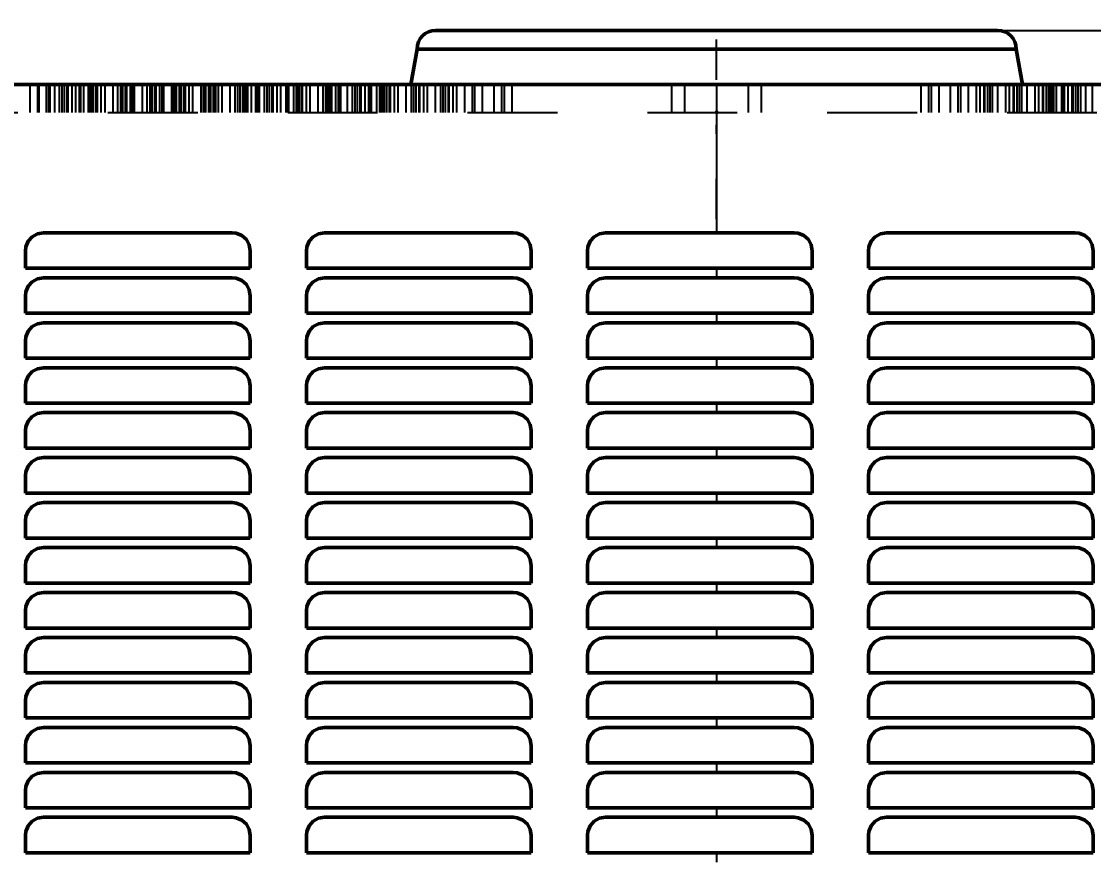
# Model space of a CAD drawing. Header units: inches. Extents: x -0.3 to 42.3, y 0 to 36.6.
# Drawn here: x 9.77 to 21.69, y 27.3 to 36.6 of the extents above; entities that cross this region are included whole.
import ezdxf

# ---------------------------------------------------------------- set-up
doc = ezdxf.new("R2010")
doc.units = ezdxf.units.IN
doc.header["$MEASUREMENT"] = 0
doc.linetypes.add('Center', pattern=[1.5, 0.45, -0.5, 0.05, -0.5])
doc.linetypes.add('Dashed', pattern=[2, 1, -1])
for name, color, linetype, lineweight in [('2d ConnectionPoints', 7, 'Continuous', 50), ('AM_0', 7, 'Continuous', 50), ('AM_4', 3, 'Continuous', 25), ('AM_5', 3, 'Continuous', 25), ('AM_7', 7, 'Center', 25), ('AM_9', 6, 'Dashed', 25)]:
    doc.layers.add(name, color=color, linetype=linetype, lineweight=lineweight)
doc.dimstyles.get("Standard").update_dxf_attribs({"dimtxt": 0.18, "dimasz": 0.18, "dimexe": 0.18, "dimexo": 0.0625, "dimgap": 0.09, "dimtad": 0, "dimtih": 1, "dimtoh": 1, "dimdec": 4, "dimzin": 0, "dimdsep": 46, "dimtxsty": 'Standard', "dimcen": 0.09, "dimadec": 0, "dimazin": 0, "dimtfac": 1, "dimtdec": 4, "dimtofl": 0, "dimtmove": 0, "dimatfit": 3, "dimfxl": 1, "dimtolj": 1, "dimtzin": 0, "dimarcsym": 0})

# ---------------------------------------------------------------- blocks, each defined once
blk = doc.blocks.new('*D1')
at = {"layer": 'AM_5', "color": 0, "lineweight": -2}
for p, q in [((14.375, 36.5), (39.27, 36.5)), ((39.27, 34.5), (39.27, 24.203)), ((39.27, 2), (39.27, 12.297)), ((3.39, 0), (39.27, 0))]:
    blk.add_line(p, q, dxfattribs=at)
at = {"layer": 'AM_5', "color": 0}
for points in [[(39.603, 34.5), (38.937, 34.5), (39.27, 36.5)], [(38.937, 2), (39.603, 2), (39.27, 0)]]:
    blk.add_solid(points, dxfattribs=at)
at = {"layer": 'Defpoints', "color": 0}
for p in [(14.375, 36.5), (3.39, 0), (39.27, 0)]:
    blk.add_point(p, dxfattribs=at)
at = {"layer": 'AM_5', "color": 0, "insert": (39.27, 18.25), "char_height": 2, "attachment_point": 5, "rotation": 90}
blk.add_mtext('\\A1;36.5 in', dxfattribs=at)

msp = doc.modelspace()

# ---------------------------------------------------------------- linework, layer by layer
at = {"layer": '2d ConnectionPoints'}
msp.add_point((17.5, 35.588), dxfattribs=at)
msp.add_point((17.5, 35.588), dxfattribs=at)
at = {"layer": 'AM_0'}
for p, q in [((14.375, 36.5), (20.625, 36.5)), ((14.168, 36.293), (14.09843, 35.9)), ((14.168, 36.293), (20.832, 36.293)), ((20.90157, 35.9), (20.832, 36.293)), ((-0.27, 35.9), (35.27, 35.9)), ((12.114, 34.25), (10.014, 34.25)), ((15.239, 34.25), (13.139, 34.25)), ((18.364, 34.25), (16.264, 34.25)), ((21.489, 34.25), (19.389, 34.25)), ((9.814, 34.05), (9.814, 33.855)), ((12.314, 33.855), (12.314, 34.05)), ((12.939, 34.05), (12.939, 33.855)), ((15.439, 33.855), (15.439, 34.05)), ((16.064, 34.05), (16.064, 33.855)), ((18.564, 33.855), (18.564, 34.05)), ((19.189, 34.05), (19.189, 33.855)), ((21.689, 33.855), (21.689, 34.05)), ((9.814, 33.855), (12.314, 33.855)), ((12.114, 33.75), (10.014, 33.75)), ((12.939, 33.855), (15.439, 33.855)), ((15.239, 33.75), (13.139, 33.75)), ((16.064, 33.855), (18.564, 33.855)), ((18.364, 33.75), (16.264, 33.75)), ((19.189, 33.855), (21.689, 33.855)), ((21.489, 33.75), (19.389, 33.75)), ((9.814, 33.55), (9.814, 33.355)), ((12.314, 33.355), (12.314, 33.55)), ((12.939, 33.55), (12.939, 33.355)), ((15.439, 33.355), (15.439, 33.55)), ((16.064, 33.55), (16.064, 33.355)), ((18.564, 33.355), (18.564, 33.55)), ((19.189, 33.55), (19.189, 33.355)), ((21.689, 33.355), (21.689, 33.55)), ((9.814, 33.355), (12.314, 33.355)), ((12.939, 33.355), (15.439, 33.355)), ((16.064, 33.355), (18.564, 33.355)), ((19.189, 33.355), (21.689, 33.355)), ((12.114, 33.25), (10.014, 33.25)), ((15.239, 33.25), (13.139, 33.25)), ((18.364, 33.25), (16.264, 33.25)), ((21.489, 33.25), (19.389, 33.25)), ((9.814, 33.05), (9.814, 32.855)), ((12.314, 32.855), (12.314, 33.05)), ((12.939, 33.05), (12.939, 32.855)), ((15.439, 32.855), (15.439, 33.05)), ((16.064, 33.05), (16.064, 32.855)), ((18.564, 32.855), (18.564, 33.05)), ((19.189, 33.05), (19.189, 32.855)), ((21.689, 32.855), (21.689, 33.05)), ((9.814, 32.855), (12.314, 32.855)), ((12.939, 32.855), (15.439, 32.855)), ((16.064, 32.855), (18.564, 32.855)), ((19.189, 32.855), (21.689, 32.855)), ((12.114, 32.75), (10.014, 32.75)), ((15.239, 32.75), (13.139, 32.75)), ((18.364, 32.75), (16.264, 32.75)), ((21.489, 32.75), (19.389, 32.75)), ((9.814, 32.55), (9.814, 32.355)), ((12.314, 32.355), (12.314, 32.55)), ((12.939, 32.55), (12.939, 32.355)), ((15.439, 32.355), (15.439, 32.55)), ((16.064, 32.55), (16.064, 32.355)), ((18.564, 32.355), (18.564, 32.55)), ((19.189, 32.55), (19.189, 32.355)), ((21.689, 32.355), (21.689, 32.55)), ((9.814, 32.355), (12.314, 32.355)), ((12.939, 32.355), (15.439, 32.355)), ((16.064, 32.355), (18.564, 32.355)), ((19.189, 32.355), (21.689, 32.355)), ((12.114, 32.25), (10.014, 32.25)), ((15.239, 32.25), (13.139, 32.25)), ((18.364, 32.25), (16.264, 32.25)), ((21.489, 32.25), (19.389, 32.25)), ((9.814, 32.05), (9.814, 31.855)), ((12.314, 31.855), (12.314, 32.05)), ((12.939, 32.05), (12.939, 31.855)), ((15.439, 31.855), (15.439, 32.05)), ((16.064, 32.05), (16.064, 31.855)), ((18.564, 31.855), (18.564, 32.05)), ((19.189, 32.05), (19.189, 31.855)), ((21.689, 31.855), (21.689, 32.05)), ((9.814, 31.855), (12.314, 31.855)), ((12.939, 31.855), (15.439, 31.855)), ((16.064, 31.855), (18.564, 31.855)), ((19.189, 31.855), (21.689, 31.855)), ((12.114, 31.75), (10.014, 31.75)), ((15.239, 31.75), (13.139, 31.75)), ((18.364, 31.75), (16.264, 31.75)), ((21.489, 31.75), (19.389, 31.75)), ((9.814, 31.55), (9.814, 31.355)), ((12.314, 31.355), (12.314, 31.55)), ((12.939, 31.55), (12.939, 31.355)), ((15.439, 31.355), (15.439, 31.55)), ((16.064, 31.55), (16.064, 31.355)), ((18.564, 31.355), (18.564, 31.55)), ((19.189, 31.55), (19.189, 31.355)), ((21.689, 31.355), (21.689, 31.55)), ((9.814, 31.355), (12.314, 31.355)), ((12.114, 31.25), (10.014, 31.25)), ((12.939, 31.355), (15.439, 31.355)), ((15.239, 31.25), (13.139, 31.25)), ((16.064, 31.355), (18.564, 31.355)), ((18.364, 31.25), (16.264, 31.25)), ((19.189, 31.355), (21.689, 31.355)), ((21.489, 31.25), (19.389, 31.25)), ((9.814, 31.05), (9.814, 30.855)), ((12.314, 30.855), (12.314, 31.05)), ((12.939, 31.05), (12.939, 30.855)), ((15.439, 30.855), (15.439, 31.05)), ((16.064, 31.05), (16.064, 30.855)), ((18.564, 30.855), (18.564, 31.05)), ((19.189, 31.05), (19.189, 30.855)), ((21.689, 30.855), (21.689, 31.05)), ((9.814, 30.855), (12.314, 30.855)), ((12.939, 30.855), (15.439, 30.855)), ((16.064, 30.855), (18.564, 30.855)), ((19.189, 30.855), (21.689, 30.855)), ((12.114, 30.75), (10.014, 30.75)), ((15.239, 30.75), (13.139, 30.75)), ((18.364, 30.75), (16.264, 30.75)), ((21.489, 30.75), (19.389, 30.75)), ((9.814, 30.55), (9.814, 30.355)), ((12.314, 30.355), (12.314, 30.55)), ((12.939, 30.55), (12.939, 30.355)), ((15.439, 30.355), (15.439, 30.55)), ((16.064, 30.55), (16.064, 30.355)), ((18.564, 30.355), (18.564, 30.55)), ((19.189, 30.55), (19.189, 30.355)), ((21.689, 30.355), (21.689, 30.55)), ((9.814, 30.355), (12.314, 30.355)), ((12.939, 30.355), (15.439, 30.355)), ((16.064, 30.355), (18.564, 30.355)), ((19.189, 30.355), (21.689, 30.355)), ((12.114, 30.25), (10.014, 30.25)), ((15.239, 30.25), (13.139, 30.25)), ((18.364, 30.25), (16.264, 30.25)), ((21.489, 30.25), (19.389, 30.25)), ((9.814, 30.05), (9.814, 29.855)), ((12.314, 29.855), (12.314, 30.05)), ((12.939, 30.05), (12.939, 29.855)), ((15.439, 29.855), (15.439, 30.05)), ((16.064, 30.05), (16.064, 29.855)), ((18.564, 29.855), (18.564, 30.05)), ((19.189, 30.05), (19.189, 29.855)), ((21.689, 29.855), (21.689, 30.05)), ((9.814, 29.855), (12.314, 29.855)), ((12.939, 29.855), (15.439, 29.855)), ((16.064, 29.855), (18.564, 29.855)), ((19.189, 29.855), (21.689, 29.855)), ((12.114, 29.75), (10.014, 29.75)), ((15.239, 29.75), (13.139, 29.75)), ((18.364, 29.75), (16.264, 29.75)), ((21.489, 29.75), (19.389, 29.75)), ((9.814, 29.55), (9.814, 29.355)), ((12.314, 29.355), (12.314, 29.55)), ((12.939, 29.55), (12.939, 29.355)), ((15.439, 29.355), (15.439, 29.55)), ((16.064, 29.55), (16.064, 29.355)), ((18.564, 29.355), (18.564, 29.55)), ((19.189, 29.55), (19.189, 29.355)), ((21.689, 29.355), (21.689, 29.55)), ((9.814, 29.355), (12.314, 29.355)), ((12.939, 29.355), (15.439, 29.355)), ((16.064, 29.355), (18.564, 29.355)), ((19.189, 29.355), (21.689, 29.355)), ((12.114, 29.25), (10.014, 29.25)), ((15.239, 29.25), (13.139, 29.25)), ((18.364, 29.25), (16.264, 29.25)), ((21.489, 29.25), (19.389, 29.25)), ((9.814, 29.05), (9.814, 28.855)), ((12.314, 28.855), (12.314, 29.05)), ((12.939, 29.05), (12.939, 28.855)), ((15.439, 28.855), (15.439, 29.05)), ((16.064, 29.05), (16.064, 28.855)), ((18.564, 28.855), (18.564, 29.05)), ((19.189, 29.05), (19.189, 28.855)), ((21.689, 28.855), (21.689, 29.05)), ((9.814, 28.855), (12.314, 28.855)), ((12.939, 28.855), (15.439, 28.855)), ((16.064, 28.855), (18.564, 28.855)), ((19.189, 28.855), (21.689, 28.855)), ((12.114, 28.75), (10.014, 28.75)), ((15.239, 28.75), (13.139, 28.75)), ((18.364, 28.75), (16.264, 28.75)), ((21.489, 28.75), (19.389, 28.75)), ((9.814, 28.55), (9.814, 28.355)), ((12.314, 28.355), (12.314, 28.55)), ((12.939, 28.55), (12.939, 28.355)), ((15.439, 28.355), (15.439, 28.55)), ((16.064, 28.55), (16.064, 28.355)), ((18.564, 28.355), (18.564, 28.55)), ((19.189, 28.55), (19.189, 28.355)), ((21.689, 28.355), (21.689, 28.55)), ((9.814, 28.355), (12.314, 28.355)), ((12.939, 28.355), (15.439, 28.355)), ((16.064, 28.355), (18.564, 28.355)), ((19.189, 28.355), (21.689, 28.355)), ((12.114, 28.25), (10.014, 28.25)), ((15.239, 28.25), (13.139, 28.25)), ((18.364, 28.25), (16.264, 28.25)), ((21.489, 28.25), (19.389, 28.25)), ((9.814, 28.05), (9.814, 27.855)), ((12.314, 27.855), (12.314, 28.05)), ((12.939, 28.05), (12.939, 27.855)), ((15.439, 27.855), (15.439, 28.05)), ((16.064, 28.05), (16.064, 27.855)), ((18.564, 27.855), (18.564, 28.05)), ((19.189, 28.05), (19.189, 27.855)), ((21.689, 27.855), (21.689, 28.05)), ((9.814, 27.855), (12.314, 27.855)), ((12.939, 27.855), (15.439, 27.855)), ((16.064, 27.855), (18.564, 27.855)), ((19.189, 27.855), (21.689, 27.855)), ((12.114, 27.75), (10.014, 27.75)), ((15.239, 27.75), (13.139, 27.75)), ((18.364, 27.75), (16.264, 27.75)), ((21.489, 27.75), (19.389, 27.75)), ((9.814, 27.55), (9.814, 27.355)), ((12.314, 27.355), (12.314, 27.55)), ((12.939, 27.55), (12.939, 27.355)), ((15.439, 27.355), (15.439, 27.55)), ((16.064, 27.55), (16.064, 27.355)), ((18.564, 27.355), (18.564, 27.55)), ((19.189, 27.55), (19.189, 27.355)), ((21.689, 27.355), (21.689, 27.55)), ((9.814, 27.355), (12.314, 27.355)), ((12.939, 27.355), (15.439, 27.355)), ((16.064, 27.355), (18.564, 27.355)), ((19.189, 27.355), (21.689, 27.355))]:
    msp.add_line(p, q, dxfattribs=at)
for points in [[(10.014, 34.25), (9.9477, 34.23869), (9.88887, 34.20602), (9.84422, 34.1557), (9.81879, 34.09352), (9.814, 34.05)], [(12.314, 34.05), (12.30274, 34.11615), (12.27025, 34.17485), (12.22016, 34.2195), (12.15809, 34.24508), (12.114, 34.25)], [(13.139, 34.25), (13.07276, 34.23871), (13.014, 34.20612), (12.96934, 34.15591), (12.94385, 34.09377), (12.939, 34.05)], [(15.439, 34.05), (15.42773, 34.11619), (15.39519, 34.17492), (15.34504, 34.21958), (15.28293, 34.24511), (15.239, 34.25)], [(16.264, 34.25), (16.1978, 34.23872), (16.13906, 34.20617), (16.0944, 34.15601), (16.06888, 34.09389), (16.064, 34.05)], [(18.564, 34.05), (18.55273, 34.1162), (18.52018, 34.17493), (18.47002, 34.21959), (18.40791, 34.24512), (18.364, 34.25)], [(19.389, 34.25), (19.32279, 34.23872), (19.26405, 34.20617), (19.2194, 34.156), (19.19387, 34.09388), (19.189, 34.05)], [(21.689, 34.05), (21.67774, 34.11617), (21.64522, 34.17488), (21.59511, 34.21953), (21.53302, 34.2451), (21.489, 34.25)], [(10.014, 33.75), (9.9477, 33.73869), (9.88887, 33.70602), (9.84422, 33.6557), (9.81879, 33.59352), (9.814, 33.55)], [(12.314, 33.55), (12.30274, 33.61615), (12.27025, 33.67485), (12.22016, 33.7195), (12.15809, 33.74508), (12.114, 33.75)], [(13.139, 33.75), (13.07276, 33.73871), (13.014, 33.70612), (12.96934, 33.65591), (12.94385, 33.59377), (12.939, 33.55)], [(15.439, 33.55), (15.42773, 33.61619), (15.39519, 33.67492), (15.34504, 33.71958), (15.28293, 33.74511), (15.239, 33.75)], [(16.264, 33.75), (16.1978, 33.73872), (16.13906, 33.70617), (16.0944, 33.65601), (16.06888, 33.59389), (16.064, 33.55)], [(18.564, 33.55), (18.55273, 33.6162), (18.52018, 33.67493), (18.47002, 33.71959), (18.40791, 33.74512), (18.364, 33.75)], [(19.389, 33.75), (19.32279, 33.73872), (19.26405, 33.70617), (19.2194, 33.656), (19.19387, 33.59388), (19.189, 33.55)], [(21.689, 33.55), (21.67774, 33.61617), (21.64522, 33.67488), (21.59511, 33.71953), (21.53302, 33.7451), (21.489, 33.75)], [(10.014, 33.25), (9.9477, 33.23869), (9.88887, 33.20602), (9.84422, 33.1557), (9.81879, 33.09352), (9.814, 33.05)], [(12.314, 33.05), (12.30274, 33.11615), (12.27025, 33.17485), (12.22016, 33.2195), (12.15809, 33.24508), (12.114, 33.25)], [(13.139, 33.25), (13.07276, 33.23871), (13.014, 33.20612), (12.96934, 33.15591), (12.94385, 33.09377), (12.939, 33.05)], [(15.439, 33.05), (15.42773, 33.11619), (15.39519, 33.17492), (15.34504, 33.21958), (15.28293, 33.24511), (15.239, 33.25)], [(16.264, 33.25), (16.1978, 33.23872), (16.13906, 33.20617), (16.0944, 33.15601), (16.06888, 33.09389), (16.064, 33.05)], [(18.564, 33.05), (18.55273, 33.1162), (18.52018, 33.17493), (18.47002, 33.21959), (18.40791, 33.24512), (18.364, 33.25)], [(19.389, 33.25), (19.32279, 33.23872), (19.26405, 33.20617), (19.2194, 33.156), (19.19387, 33.09388), (19.189, 33.05)], [(21.689, 33.05), (21.67774, 33.11617), (21.64522, 33.17488), (21.59511, 33.21953), (21.53302, 33.2451), (21.489, 33.25)], [(10.014, 32.75), (9.9477, 32.73869), (9.88887, 32.70602), (9.84422, 32.6557), (9.81879, 32.59352), (9.814, 32.55)], [(12.314, 32.55), (12.30274, 32.61615), (12.27025, 32.67485), (12.22016, 32.7195), (12.15809, 32.74508), (12.114, 32.75)], [(13.139, 32.75), (13.07276, 32.73871), (13.014, 32.70612), (12.96934, 32.65591), (12.94385, 32.59377), (12.939, 32.55)], [(15.439, 32.55), (15.42773, 32.61619), (15.39519, 32.67492), (15.34504, 32.71958), (15.28293, 32.74511), (15.239, 32.75)], [(16.264, 32.75), (16.1978, 32.73872), (16.13906, 32.70617), (16.0944, 32.65601), (16.06888, 32.59389), (16.064, 32.55)], [(18.564, 32.55), (18.55273, 32.6162), (18.52018, 32.67493), (18.47002, 32.71959), (18.40791, 32.74512), (18.364, 32.75)], [(19.389, 32.75), (19.32279, 32.73872), (19.26405, 32.70617), (19.2194, 32.656), (19.19387, 32.59388), (19.189, 32.55)], [(21.689, 32.55), (21.67774, 32.61617), (21.64522, 32.67488), (21.59511, 32.71953), (21.53302, 32.7451), (21.489, 32.75)], [(10.014, 32.25), (9.9477, 32.23869), (9.88887, 32.20602), (9.84422, 32.1557), (9.81879, 32.09352), (9.814, 32.05)], [(12.314, 32.05), (12.30274, 32.11615), (12.27025, 32.17485), (12.22016, 32.2195), (12.15809, 32.24508), (12.114, 32.25)], [(13.139, 32.25), (13.07276, 32.23871), (13.014, 32.20612), (12.96934, 32.15591), (12.94385, 32.09377), (12.939, 32.05)], [(15.439, 32.05), (15.42773, 32.11619), (15.39519, 32.17492), (15.34504, 32.21958), (15.28293, 32.24511), (15.239, 32.25)], [(16.264, 32.25), (16.1978, 32.23872), (16.13906, 32.20617), (16.0944, 32.15601), (16.06888, 32.09389), (16.064, 32.05)], [(18.564, 32.05), (18.55273, 32.1162), (18.52018, 32.17493), (18.47002, 32.21959), (18.40791, 32.24512), (18.364, 32.25)], [(19.389, 32.25), (19.32279, 32.23872), (19.26405, 32.20617), (19.2194, 32.156), (19.19387, 32.09388), (19.189, 32.05)], [(21.689, 32.05), (21.67774, 32.11617), (21.64522, 32.17488), (21.59511, 32.21953), (21.53302, 32.2451), (21.489, 32.25)], [(10.014, 31.75), (9.9477, 31.73869), (9.88887, 31.70602), (9.84422, 31.6557), (9.81879, 31.59352), (9.814, 31.55)], [(12.314, 31.55), (12.30274, 31.61615), (12.27025, 31.67485), (12.22016, 31.7195), (12.15809, 31.74508), (12.114, 31.75)], [(13.139, 31.75), (13.07276, 31.73871), (13.014, 31.70612), (12.96934, 31.65591), (12.94385, 31.59377), (12.939, 31.55)], [(15.439, 31.55), (15.42773, 31.61619), (15.39519, 31.67492), (15.34504, 31.71958), (15.28293, 31.74511), (15.239, 31.75)], [(16.264, 31.75), (16.1978, 31.73872), (16.13906, 31.70617), (16.0944, 31.65601), (16.06888, 31.59389), (16.064, 31.55)], [(18.564, 31.55), (18.55273, 31.6162), (18.52018, 31.67493), (18.47002, 31.71959), (18.40791, 31.74512), (18.364, 31.75)], [(19.389, 31.75), (19.32279, 31.73872), (19.26405, 31.70617), (19.2194, 31.656), (19.19387, 31.59388), (19.189, 31.55)], [(21.689, 31.55), (21.67774, 31.61617), (21.64522, 31.67488), (21.59511, 31.71953), (21.53302, 31.7451), (21.489, 31.75)], [(10.014, 31.25), (9.9477, 31.23869), (9.88887, 31.20602), (9.84422, 31.1557), (9.81879, 31.09352), (9.814, 31.05)], [(12.314, 31.05), (12.30274, 31.11615), (12.27025, 31.17485), (12.22016, 31.2195), (12.15809, 31.24508), (12.114, 31.25)], [(13.139, 31.25), (13.07276, 31.23871), (13.014, 31.20612), (12.96934, 31.15591), (12.94385, 31.09377), (12.939, 31.05)], [(15.439, 31.05), (15.42773, 31.11619), (15.39519, 31.17492), (15.34504, 31.21958), (15.28293, 31.24511), (15.239, 31.25)], [(16.264, 31.25), (16.1978, 31.23872), (16.13906, 31.20617), (16.0944, 31.15601), (16.06888, 31.09389), (16.064, 31.05)], [(18.564, 31.05), (18.55273, 31.1162), (18.52018, 31.17493), (18.47002, 31.21959), (18.40791, 31.24512), (18.364, 31.25)], [(19.389, 31.25), (19.32279, 31.23872), (19.26405, 31.20617), (19.2194, 31.156), (19.19387, 31.09388), (19.189, 31.05)], [(21.689, 31.05), (21.67774, 31.11617), (21.64522, 31.17488), (21.59511, 31.21953), (21.53302, 31.2451), (21.489, 31.25)], [(10.014, 30.75), (9.9477, 30.73869), (9.88887, 30.70602), (9.84422, 30.6557), (9.81879, 30.59352), (9.814, 30.55)], [(12.314, 30.55), (12.30274, 30.61615), (12.27025, 30.67485), (12.22016, 30.7195), (12.15809, 30.74508), (12.114, 30.75)], [(13.139, 30.75), (13.07276, 30.73871), (13.014, 30.70612), (12.96934, 30.65591), (12.94385, 30.59377), (12.939, 30.55)], [(15.439, 30.55), (15.42773, 30.61619), (15.39519, 30.67492), (15.34504, 30.71958), (15.28293, 30.74511), (15.239, 30.75)], [(16.264, 30.75), (16.1978, 30.73872), (16.13906, 30.70617), (16.0944, 30.65601), (16.06888, 30.59389), (16.064, 30.55)], [(18.564, 30.55), (18.55273, 30.6162), (18.52018, 30.67493), (18.47002, 30.71959), (18.40791, 30.74512), (18.364, 30.75)], [(19.389, 30.75), (19.32279, 30.73872), (19.26405, 30.70617), (19.2194, 30.656), (19.19387, 30.59388), (19.189, 30.55)], [(21.689, 30.55), (21.67774, 30.61617), (21.64522, 30.67488), (21.59511, 30.71953), (21.53302, 30.7451), (21.489, 30.75)], [(10.014, 30.25), (9.9477, 30.23869), (9.88887, 30.20602), (9.84422, 30.1557), (9.81879, 30.09352), (9.814, 30.05)], [(12.314, 30.05), (12.30274, 30.11615), (12.27025, 30.17485), (12.22016, 30.2195), (12.15809, 30.24508), (12.114, 30.25)], [(13.139, 30.25), (13.07276, 30.23871), (13.014, 30.20612), (12.96934, 30.15591), (12.94385, 30.09377), (12.939, 30.05)], [(15.439, 30.05), (15.42773, 30.11619), (15.39519, 30.17492), (15.34504, 30.21958), (15.28293, 30.24511), (15.239, 30.25)], [(16.264, 30.25), (16.1978, 30.23872), (16.13906, 30.20617), (16.0944, 30.15601), (16.06888, 30.09389), (16.064, 30.05)], [(18.564, 30.05), (18.55273, 30.1162), (18.52018, 30.17493), (18.47002, 30.21959), (18.40791, 30.24512), (18.364, 30.25)], [(19.389, 30.25), (19.32279, 30.23872), (19.26405, 30.20617), (19.2194, 30.156), (19.19387, 30.09388), (19.189, 30.05)], [(21.689, 30.05), (21.67774, 30.11617), (21.64522, 30.17488), (21.59511, 30.21953), (21.53302, 30.2451), (21.489, 30.25)], [(10.014, 29.75), (9.9477, 29.73869), (9.88887, 29.70602), (9.84422, 29.6557), (9.81879, 29.59352), (9.814, 29.55)], [(12.314, 29.55), (12.30274, 29.61615), (12.27025, 29.67485), (12.22016, 29.7195), (12.15809, 29.74508), (12.114, 29.75)], [(13.139, 29.75), (13.07276, 29.73871), (13.014, 29.70612), (12.96934, 29.65591), (12.94385, 29.59377), (12.939, 29.55)], [(15.439, 29.55), (15.42773, 29.61619), (15.39519, 29.67492), (15.34504, 29.71958), (15.28293, 29.74511), (15.239, 29.75)], [(16.264, 29.75), (16.1978, 29.73872), (16.13906, 29.70617), (16.0944, 29.65601), (16.06888, 29.59389), (16.064, 29.55)], [(18.564, 29.55), (18.55273, 29.6162), (18.52018, 29.67493), (18.47002, 29.71959), (18.40791, 29.74512), (18.364, 29.75)], [(19.389, 29.75), (19.32279, 29.73872), (19.26405, 29.70617), (19.2194, 29.656), (19.19387, 29.59388), (19.189, 29.55)], [(21.689, 29.55), (21.67774, 29.61617), (21.64522, 29.67488), (21.59511, 29.71953), (21.53302, 29.7451), (21.489, 29.75)], [(10.014, 29.25), (9.9477, 29.23869), (9.88887, 29.20602), (9.84422, 29.1557), (9.81879, 29.09352), (9.814, 29.05)], [(12.314, 29.05), (12.30274, 29.11615), (12.27025, 29.17485), (12.22016, 29.2195), (12.15809, 29.24508), (12.114, 29.25)], [(13.139, 29.25), (13.07276, 29.23871), (13.014, 29.20612), (12.96934, 29.15591), (12.94385, 29.09377), (12.939, 29.05)], [(15.439, 29.05), (15.42773, 29.11619), (15.39519, 29.17492), (15.34504, 29.21958), (15.28293, 29.24511), (15.239, 29.25)], [(16.264, 29.25), (16.1978, 29.23872), (16.13906, 29.20617), (16.0944, 29.15601), (16.06888, 29.09389), (16.064, 29.05)], [(18.564, 29.05), (18.55273, 29.1162), (18.52018, 29.17493), (18.47002, 29.21959), (18.40791, 29.24512), (18.364, 29.25)], [(19.389, 29.25), (19.32279, 29.23872), (19.26405, 29.20617), (19.2194, 29.156), (19.19387, 29.09388), (19.189, 29.05)], [(21.689, 29.05), (21.67774, 29.11617), (21.64522, 29.17488), (21.59511, 29.21953), (21.53302, 29.2451), (21.489, 29.25)], [(10.014, 28.75), (9.9477, 28.73869), (9.88887, 28.70602), (9.84422, 28.6557), (9.81879, 28.59352), (9.814, 28.55)], [(12.314, 28.55), (12.30274, 28.61615), (12.27025, 28.67485), (12.22016, 28.7195), (12.15809, 28.74508), (12.114, 28.75)], [(13.139, 28.75), (13.07276, 28.73871), (13.014, 28.70612), (12.96934, 28.65591), (12.94385, 28.59377), (12.939, 28.55)], [(15.439, 28.55), (15.42773, 28.61619), (15.39519, 28.67492), (15.34504, 28.71958), (15.28293, 28.74511), (15.239, 28.75)], [(16.264, 28.75), (16.1978, 28.73872), (16.13906, 28.70617), (16.0944, 28.65601), (16.06888, 28.59389), (16.064, 28.55)], [(18.564, 28.55), (18.55273, 28.6162), (18.52018, 28.67493), (18.47002, 28.71959), (18.40791, 28.74512), (18.364, 28.75)], [(19.389, 28.75), (19.32279, 28.73872), (19.26405, 28.70617), (19.2194, 28.656), (19.19387, 28.59388), (19.189, 28.55)], [(21.689, 28.55), (21.67774, 28.61617), (21.64522, 28.67488), (21.59511, 28.71953), (21.53302, 28.7451), (21.489, 28.75)], [(10.014, 28.25), (9.9477, 28.23869), (9.88887, 28.20602), (9.84422, 28.1557), (9.81879, 28.09352), (9.814, 28.05)], [(12.314, 28.05), (12.30274, 28.11615), (12.27025, 28.17485), (12.22016, 28.2195), (12.15809, 28.24508), (12.114, 28.25)], [(13.139, 28.25), (13.07276, 28.23871), (13.014, 28.20612), (12.96934, 28.15591), (12.94385, 28.09377), (12.939, 28.05)], [(15.439, 28.05), (15.42773, 28.11619), (15.39519, 28.17492), (15.34504, 28.21958), (15.28293, 28.24511), (15.239, 28.25)], [(16.264, 28.25), (16.1978, 28.23872), (16.13906, 28.20617), (16.0944, 28.15601), (16.06888, 28.09389), (16.064, 28.05)], [(18.564, 28.05), (18.55273, 28.1162), (18.52018, 28.17493), (18.47002, 28.21959), (18.40791, 28.24512), (18.364, 28.25)], [(19.389, 28.25), (19.32279, 28.23872), (19.26405, 28.20617), (19.2194, 28.156), (19.19387, 28.09388), (19.189, 28.05)], [(21.689, 28.05), (21.67774, 28.11617), (21.64522, 28.17488), (21.59511, 28.21953), (21.53302, 28.2451), (21.489, 28.25)], [(10.014, 27.75), (9.9477, 27.73869), (9.88887, 27.70602), (9.84422, 27.6557), (9.81879, 27.59352), (9.814, 27.55)], [(12.314, 27.55), (12.30274, 27.61615), (12.27025, 27.67485), (12.22016, 27.7195), (12.15809, 27.74508), (12.114, 27.75)], [(13.139, 27.75), (13.07276, 27.73871), (13.014, 27.70612), (12.96934, 27.65591), (12.94385, 27.59377), (12.939, 27.55)], [(15.439, 27.55), (15.42773, 27.61619), (15.39519, 27.67492), (15.34504, 27.71958), (15.28293, 27.74511), (15.239, 27.75)], [(16.264, 27.75), (16.1978, 27.73872), (16.13906, 27.70617), (16.0944, 27.65601), (16.06888, 27.59389), (16.064, 27.55)], [(18.564, 27.55), (18.55273, 27.6162), (18.52018, 27.67493), (18.47002, 27.71959), (18.40791, 27.74512), (18.364, 27.75)], [(19.389, 27.75), (19.32279, 27.73872), (19.26405, 27.70617), (19.2194, 27.656), (19.19387, 27.59388), (19.189, 27.55)], [(21.689, 27.55), (21.67774, 27.61617), (21.64522, 27.67488), (21.59511, 27.71953), (21.53302, 27.7451), (21.489, 27.75)]]:
    msp.add_lwpolyline(points, dxfattribs=at)
for centre, start, end in [((14.375, 36.293), 90, 180), ((20.625, 36.293), 0, 90)]:
    msp.add_arc(centre, 0.207, start, end, dxfattribs=at)
at = {"layer": 'AM_4'}
for p, q in [((17.5, 35.9), (17.5, 34.25)), ((17.5, 33.855), (17.5, 33.75)), ((17.5, 33.355), (17.5, 33.25)), ((17.5, 32.855), (17.5, 32.75)), ((17.5, 32.355), (17.5, 32.25)), ((17.5, 31.855), (17.5, 31.75)), ((17.5, 31.355), (17.5, 31.25)), ((17.5, 30.855), (17.5, 30.75)), ((17.5, 30.355), (17.5, 30.25)), ((17.5, 29.855), (17.5, 29.75)), ((17.5, 29.355), (17.5, 29.25)), ((17.5, 28.855), (17.5, 28.75)), ((17.5, 28.355), (17.5, 28.25)), ((17.5, 27.855), (17.5, 27.75)), ((17.5, 27.355), (17.5, 27.25))]:
    msp.add_line(p, q, dxfattribs=at)
at = {"layer": 'AM_7'}
msp.add_line((17.5, 34.4), (17.5, 36.6), dxfattribs=at)
at = {"layer": 'AM_9'}
for p, q in [((9.86475, 35.588), (9.86475, 35.9)), ((9.94971, 35.588), (9.94971, 35.9)), ((9.95, 35.9), (9.95, 35.588)), ((9.95828, 35.588), (9.95828, 35.9)), ((9.96402, 35.588), (9.96402, 35.9)), ((9.96657, 35.588), (9.96657, 35.9)), ((10.04892, 35.588), (10.04892, 35.9)), ((10.07, 35.9), (10.07, 35.588)), ((10.07842, 35.588), (10.07842, 35.9)), ((10.08684, 35.588), (10.08684, 35.9)), ((10.13856, 35.588), (10.13856, 35.9)), ((10.19042, 35.588), (10.19042, 35.9)), ((10.22346, 35.588), (10.22346, 35.9)), ((10.24622, 35.588), (10.24622, 35.9)), ((10.27539, 35.588), (10.27539, 35.9)), ((10.28949, 35.588), (10.28949, 35.9)), ((10.33117, 35.588), (10.33117, 35.9)), ((10.37439, 35.588), (10.37439, 35.9)), ((10.41, 35.9), (10.41, 35.588)), ((10.41882, 35.588), (10.41882, 35.9)), ((10.42765, 35.588), (10.42765, 35.9)), ((10.46402, 35.588), (10.46402, 35.9)), ((10.51613, 35.588), (10.51613, 35.9)), ((10.53, 35.9), (10.53, 35.588)), ((10.53897, 35.588), (10.53897, 35.9)), ((10.54796, 35.588), (10.54796, 35.9)), ((10.54892, 35.588), (10.54892, 35.9)), ((10.57186, 35.588), (10.57186, 35.9)), ((10.60111, 35.588), (10.60111, 35.9)), ((10.61498, 35.588), (10.61498, 35.9)), ((10.65681, 35.588), (10.65681, 35.9)), ((10.69989, 35.588), (10.69989, 35.9)), ((10.78949, 35.588), (10.78949, 35.9)), ((10.84189, 35.588), (10.84189, 35.9)), ((10.87, 35.9), (10.87, 35.588)), ((10.87439, 35.588), (10.87439, 35.9)), ((10.87943, 35.588), (10.87943, 35.9)), ((10.88888, 35.588), (10.88888, 35.9)), ((10.89753, 35.588), (10.89753, 35.9)), ((10.92688, 35.588), (10.92688, 35.9)), ((10.94049, 35.588), (10.94049, 35.9)), ((10.98249, 35.588), (10.98249, 35.9)), ((10.99, 35.9), (10.99, 35.588)), ((10.99961, 35.588), (10.99961, 35.9)), ((11.00923, 35.588), (11.00923, 35.9)), ((11.02541, 35.588), (11.02541, 35.9)), ((11.11498, 35.588), (11.11498, 35.9)), ((11.1677, 35.588), (11.1677, 35.9)), ((11.19989, 35.588), (11.19989, 35.9)), ((11.22324, 35.588), (11.22324, 35.9)), ((11.2527, 35.588), (11.2527, 35.9)), ((11.26603, 35.588), (11.26603, 35.9)), ((11.30822, 35.588), (11.30822, 35.9)), ((11.33, 35.9), (11.33, 35.588)), ((11.34014, 35.588), (11.34014, 35.9)), ((11.35029, 35.588), (11.35029, 35.9)), ((11.35095, 35.588), (11.35095, 35.9)), ((11.44049, 35.588), (11.44049, 35.9)), ((11.45, 35.9), (11.45, 35.588)), ((11.46034, 35.588), (11.46034, 35.9)), ((11.4707, 35.588), (11.4707, 35.9)), ((11.49357, 35.588), (11.49357, 35.9)), ((11.52541, 35.588), (11.52541, 35.9)), ((11.549, 35.588), (11.549, 35.9)), ((11.57859, 35.588), (11.57859, 35.9)), ((11.59159, 35.588), (11.59159, 35.9)), ((11.63398, 35.588), (11.63398, 35.9)), ((11.67653, 35.588), (11.67653, 35.9)), ((11.76603, 35.588), (11.76603, 35.9)), ((11.79, 35.9), (11.79, 35.588)), ((11.80096, 35.588), (11.80096, 35.9)), ((11.81193, 35.588), (11.81193, 35.9)), ((11.81951, 35.588), (11.81951, 35.9)), ((11.85095, 35.588), (11.85095, 35.9)), ((11.8748, 35.588), (11.8748, 35.9)), ((11.90455, 35.588), (11.90455, 35.9)), ((11.91, 35.9), (11.91, 35.588)), ((11.9172, 35.588), (11.9172, 35.9)), ((11.92119, 35.588), (11.92119, 35.9)), ((11.93241, 35.588), (11.93241, 35.9)), ((11.95981, 35.588), (11.95981, 35.9)), ((12.00215, 35.588), (12.00215, 35.9)), ((12.09159, 35.588), (12.09159, 35.9)), ((12.14554, 35.588), (12.14554, 35.9)), ((12.17653, 35.588), (12.17653, 35.9)), ((12.20067, 35.588), (12.20067, 35.9)), ((12.23061, 35.588), (12.23061, 35.9)), ((12.24285, 35.588), (12.24285, 35.9)), ((12.25, 35.9), (12.25, 35.588)), ((12.26192, 35.588), (12.26192, 35.9)), ((12.27386, 35.588), (12.27386, 35.9)), ((12.28569, 35.588), (12.28569, 35.9)), ((12.32781, 35.588), (12.32781, 35.9)), ((12.37, 35.9), (12.37, 35.588)), ((12.3822, 35.588), (12.3822, 35.9)), ((12.39442, 35.588), (12.39442, 35.9)), ((12.4172, 35.588), (12.4172, 35.9)), ((12.47168, 35.588), (12.47168, 35.9)), ((12.50215, 35.588), (12.50215, 35.9)), ((12.52662, 35.588), (12.52662, 35.9)), ((12.55678, 35.588), (12.55678, 35.9)), ((12.56855, 35.588), (12.56855, 35.9)), ((12.61166, 35.588), (12.61166, 35.9)), ((12.65353, 35.588), (12.65353, 35.9)), ((12.71, 35.9), (12.71, 35.588)), ((12.72307, 35.588), (12.72307, 35.9)), ((12.73617, 35.588), (12.73617, 35.9)), ((12.74285, 35.588), (12.74285, 35.9)), ((12.79795, 35.588), (12.79795, 35.9)), ((12.82781, 35.588), (12.82781, 35.9)), ((12.83, 35.9), (12.83, 35.588)), ((12.8434, 35.588), (12.8434, 35.9)), ((12.85265, 35.588), (12.85265, 35.9)), ((12.85684, 35.588), (12.85684, 35.9)), ((12.88309, 35.588), (12.88309, 35.9)), ((12.89432, 35.588), (12.89432, 35.9)), ((12.93772, 35.588), (12.93772, 35.9)), ((12.97932, 35.588), (12.97932, 35.9)), ((13.06855, 35.588), (13.06855, 35.9)), ((13.12438, 35.588), (13.12438, 35.9)), ((13.15353, 35.588), (13.15353, 35.9)), ((13.17, 35.9), (13.17, 35.588)), ((13.17879, 35.588), (13.17879, 35.9)), ((13.18446, 35.588), (13.18446, 35.9)), ((13.19897, 35.588), (13.19897, 35.9)), ((13.20956, 35.588), (13.20956, 35.9)), ((13.22017, 35.588), (13.22017, 35.9)), ((13.26389, 35.588), (13.26389, 35.9)), ((13.29, 35.9), (13.29, 35.588)), ((13.30487, 35.588), (13.30487, 35.9)), ((13.30519, 35.588), (13.30519, 35.9)), ((13.3198, 35.588), (13.3198, 35.9)), ((13.39432, 35.588), (13.39432, 35.9)), ((13.45101, 35.588), (13.45101, 35.9)), ((13.47932, 35.588), (13.47932, 35.9)), ((13.50505, 35.588), (13.50505, 35.9)), ((13.53626, 35.588), (13.53626, 35.9)), ((13.54612, 35.588), (13.54612, 35.9)), ((13.59019, 35.588), (13.59019, 35.9)), ((13.63, 35.9), (13.63, 35.588)), ((13.63117, 35.588), (13.63117, 35.9)), ((13.64618, 35.588), (13.64618, 35.9)), ((13.66244, 35.588), (13.66244, 35.9)), ((13.72017, 35.588), (13.72017, 35.9)), ((13.75, 35.9), (13.75, 35.588)), ((13.7667, 35.588), (13.7667, 35.9)), ((13.77791, 35.588), (13.77791, 35.9)), ((13.78348, 35.588), (13.78348, 35.9)), ((13.80519, 35.588), (13.80519, 35.9)), ((13.83148, 35.588), (13.83148, 35.9)), ((13.86324, 35.588), (13.86324, 35.9)), ((13.8722, 35.588), (13.8722, 35.9)), ((13.91667, 35.588), (13.91667, 35.9)), ((13.95729, 35.588), (13.95729, 35.9)), ((14.04612, 35.588), (14.04612, 35.9)), ((14.10516, 35.588), (14.10516, 35.9)), ((14.13117, 35.588), (14.13117, 35.9)), ((14.15812, 35.588), (14.15812, 35.9)), ((14.1906, 35.588), (14.1906, 35.9)), ((14.19845, 35.588), (14.19845, 35.9)), ((14.24337, 35.588), (14.24337, 35.9)), ((14.2836, 35.588), (14.2836, 35.9)), ((14.3722, 35.588), (14.3722, 35.9)), ((14.43288, 35.588), (14.43288, 35.9)), ((14.45729, 35.588), (14.45729, 35.9)), ((14.48502, 35.588), (14.48502, 35.9)), ((14.51847, 35.588), (14.51847, 35.9)), ((14.52494, 35.588), (14.52494, 35.9)), ((14.57035, 35.588), (14.57035, 35.9)), ((14.61016, 35.588), (14.61016, 35.9)), ((14.69845, 35.588), (14.69845, 35.9)), ((14.7836, 35.588), (14.7836, 35.9)), ((14.81226, 35.588), (14.81226, 35.9)), ((14.8977, 35.588), (14.8977, 35.9)), ((15.02494, 35.588), (15.02494, 35.9)), ((15.11016, 35.588), (15.11016, 35.9)), ((15.13999, 35.588), (15.13999, 35.9)), ((15.22558, 35.588), (15.22558, 35.9)), ((17, 35.588), (17, 35.9)), ((17.14645, 35.588), (17.14645, 35.9)), ((17.85355, 35.588), (17.85355, 35.9)), ((18, 35.588), (18, 35.9)), ((19.77442, 35.588), (19.77442, 35.9)), ((19.86001, 35.588), (19.86001, 35.9)), ((19.88984, 35.588), (19.88984, 35.9)), ((19.97506, 35.588), (19.97506, 35.9)), ((20.1023, 35.588), (20.1023, 35.9)), ((20.18774, 35.588), (20.18774, 35.9)), ((20.2164, 35.588), (20.2164, 35.9)), ((20.30155, 35.588), (20.30155, 35.9)), ((20.38984, 35.588), (20.38984, 35.9)), ((20.42965, 35.588), (20.42965, 35.9)), ((20.47506, 35.588), (20.47506, 35.9)), ((20.48153, 35.588), (20.48153, 35.9)), ((20.51498, 35.588), (20.51498, 35.9)), ((20.54271, 35.588), (20.54271, 35.9)), ((20.56712, 35.588), (20.56712, 35.9)), ((20.6278, 35.588), (20.6278, 35.9)), ((20.7164, 35.588), (20.7164, 35.9)), ((20.75663, 35.588), (20.75663, 35.9)), ((20.80155, 35.588), (20.80155, 35.9)), ((20.8094, 35.588), (20.8094, 35.9)), ((20.84188, 35.588), (20.84188, 35.9)), ((20.86883, 35.588), (20.86883, 35.9)), ((20.89484, 35.588), (20.89484, 35.9)), ((20.95388, 35.588), (20.95388, 35.9)), ((21.04271, 35.588), (21.04271, 35.9)), ((21.08333, 35.588), (21.08333, 35.9)), ((21.1278, 35.588), (21.1278, 35.9)), ((21.13676, 35.588), (21.13676, 35.9)), ((21.16852, 35.588), (21.16852, 35.9)), ((21.19481, 35.588), (21.19481, 35.9)), ((21.21652, 35.588), (21.21652, 35.9)), ((21.22209, 35.588), (21.22209, 35.9)), ((21.2333, 35.588), (21.2333, 35.9)), ((21.25, 35.588), (21.25, 35.9)), ((21.27983, 35.588), (21.27983, 35.9)), ((21.33756, 35.588), (21.33756, 35.9)), ((21.35382, 35.588), (21.35382, 35.9)), ((21.36883, 35.588), (21.36883, 35.9)), ((21.37, 35.588), (21.37, 35.9)), ((21.40981, 35.588), (21.40981, 35.9)), ((21.45388, 35.588), (21.45388, 35.9)), ((21.46374, 35.588), (21.46374, 35.9)), ((21.49495, 35.588), (21.49495, 35.9)), ((21.52068, 35.588), (21.52068, 35.9)), ((21.54899, 35.588), (21.54899, 35.9)), ((21.60568, 35.588), (21.60568, 35.9)), ((21.6802, 35.588), (21.6802, 35.9)), ((2.73, 35.588), (32.27, 35.588))]:
    msp.add_line(p, q, dxfattribs=at)

# ---------------------------------------------------------------- dimensions: what is measured, and where the dimension line sits
at = {"layer": 'AM_5'}
dim = msp.add_linear_dim(base=(39.27, 0), p1=(14.375, 36.5), p2=(3.39, 0), angle=90, text='36.5 in', dimstyle='Standard', override={"dimtxt": 2, "dimasz": 2, "dimexe": 0, "dimexo": 0, "dimgap": 0.6}, dxfattribs=at)
dim.commit()
dim.dimension.update_dxf_attribs({"geometry": '*D1', "text_midpoint": (39.27, 18.25), "dimtype": 160, "text_rotation": 90})

doc.saveas('drawing.dxf')
